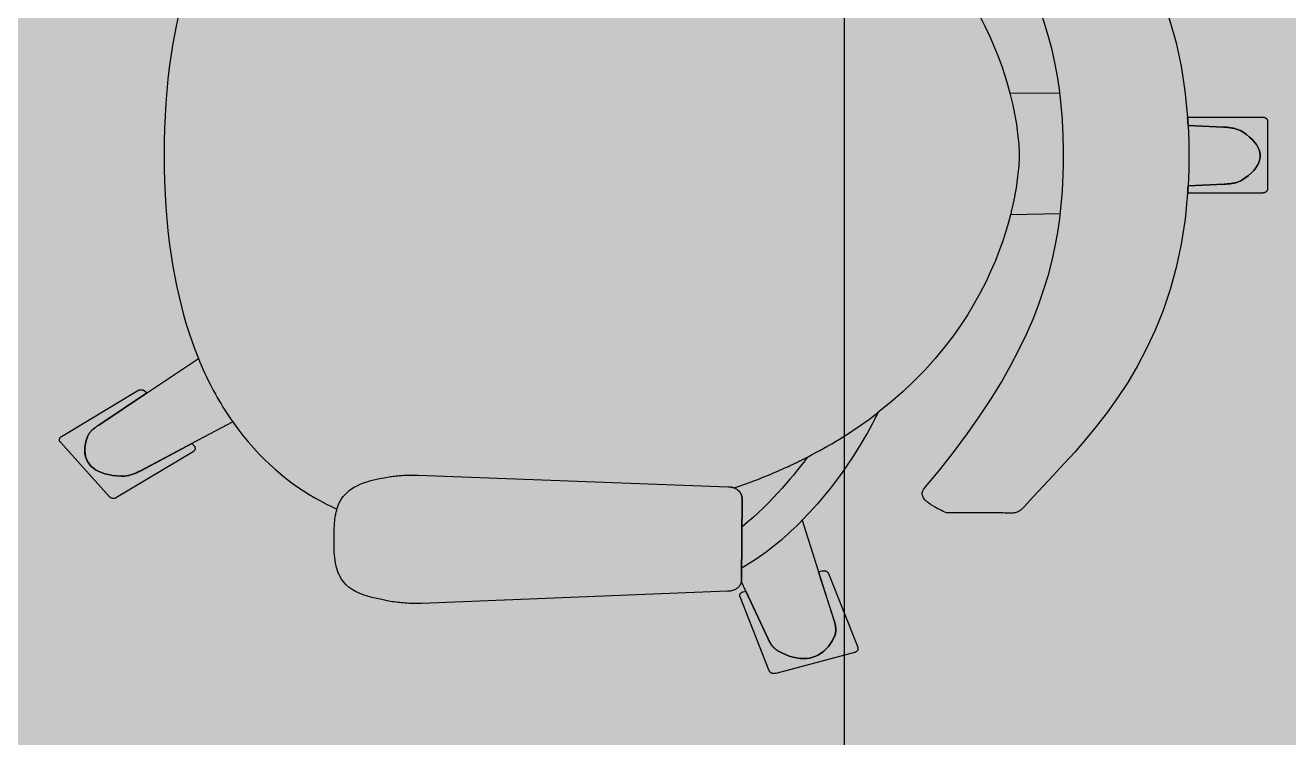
# Model space of a CAD drawing. Header units: metres. Extents: x -3.1 to 3, y -13.3 to 13.4.
# Drawn here: x 0.022 to 0.708, y 3.972 to 4.359 of the extents above; entities that cross this region are included whole.
import ezdxf

# ---------------------------------------------------------------- set-up
doc = ezdxf.new("R2010")
doc.units = ezdxf.units.M
doc.header["$MEASUREMENT"] = 0
doc.layers.add('Poly-Furniture', color=45, linetype='Continuous')
doc.layers.add('Poly-RoomsHatch', color=31, linetype='Continuous')

msp = doc.modelspace()

# ---------------------------------------------------------------- hatches: boundary and pattern name
at = {"layer": 'Poly-RoomsHatch'}
h = msp.add_hatch(color=31, dxfattribs=at)
h.dxf.hatch_style = 1
h.paths.add_polyline_path([(-2.755273, -11.584335), (0.893237, -11.584335), (0.893237, -7.204682), (2.755273, -7.204682), (2.755273, 9.589497), (1.219811, 9.589497), (-1.184988, 9.589497), (-1.184988, 10.128293), (-2.755273, 10.128293)])

# ---------------------------------------------------------------- linework, layer by layer
at = {"layer": 'Poly-Furniture', "color": 45}
for points in [[(0.466734, 3.137456), (0.466734, 5.440081)], [(0.564293, 4.479547), (0.569309, 4.474073), (0.574607, 4.468408), (0.580132, 4.462517), (0.585825, 4.456366), (0.591631, 4.44992), (0.597492, 4.443146), (0.603353, 4.436007), (0.609156, 4.42847), (0.614845, 4.420501), (0.620363, 4.412064), (0.625653, 4.403125), (0.630659, 4.39365), (0.635324, 4.383603), (0.639592, 4.372952), (0.643405, 4.36166), (0.646706, 4.349694), (0.64944, 4.337019), (0.65155, 4.323601), (0.652979, 4.309404)], [(0.58499, 4.308165), (0.584397, 4.315599), (0.583565, 4.323072), (0.582471, 4.330598), (0.581091, 4.338191), (0.5794, 4.345865), (0.577376, 4.353636), (0.574995, 4.361517), (0.572231, 4.369522), (0.569063, 4.377666), (0.565465, 4.385963), (0.561414, 4.394427), (0.556887, 4.403072), (0.551859, 4.411914), (0.546306, 4.420965), (0.540205, 4.430241), (0.533531, 4.439756), (0.526262, 4.449523), (0.518373, 4.459557), (0.50984, 4.469873)], [(0.484419, 4.428925), (0.491462, 4.423291), (0.498062, 4.417557), (0.504235, 4.411742), (0.509994, 4.405865), (0.515354, 4.399942), (0.520329, 4.393993), (0.524933, 4.388035), (0.529181, 4.382085), (0.533088, 4.376163), (0.536667, 4.370286), (0.539932, 4.364471), (0.542899, 4.358738), (0.545581, 4.353103), (0.547993, 4.347586), (0.550149, 4.342204), (0.552064, 4.336974), (0.553752, 4.331916), (0.555226, 4.327046), (0.556502, 4.322383)], [(0.11599, 4.399415), (0.114228, 4.394952), (0.112536, 4.390351), (0.110917, 4.385608), (0.109374, 4.380722), (0.107909, 4.375691), (0.106527, 4.370512), (0.105228, 4.365183), (0.104017, 4.359703), (0.102897, 4.354068), (0.101869, 4.348277), (0.100937, 4.342328), (0.100105, 4.336218), (0.099374, 4.329945), (0.098747, 4.323508), (0.098228, 4.316904), (0.097819, 4.31013), (0.097524, 4.303185), (0.097345, 4.296067), (0.097284, 4.288773)], [(0.556502, 4.322383), (0.556694, 4.321642), (0.556881, 4.320906), (0.557062, 4.320176), (0.557239, 4.319453), (0.557411, 4.318736), (0.557578, 4.318025), (0.557741, 4.317321), (0.557899, 4.316624), (0.558053, 4.315933), (0.558202, 4.315248), (0.558347, 4.314571), (0.558487, 4.3139), (0.558624, 4.313236), (0.558756, 4.31258), (0.558885, 4.31193), (0.559009, 4.311287), (0.55913, 4.310652), (0.559247, 4.310024), (0.55936, 4.309404)], [(0.583677, 4.322195), (0.556509, 4.322383)], [(0.55936, 4.309404), (0.559704, 4.307436), (0.560009, 4.305551), (0.56028, 4.303752), (0.560517, 4.30204), (0.560723, 4.300419), (0.5609, 4.298891), (0.56105, 4.29746), (0.561176, 4.296127), (0.561279, 4.294896), (0.561362, 4.29377), (0.561427, 4.29275), (0.561476, 4.29184), (0.561512, 4.291043), (0.561536, 4.29036), (0.561551, 4.289796), (0.561559, 4.289353), (0.561562, 4.289032), (0.561562, 4.288838), (0.561561, 4.288773)], [(0.652979, 4.309404), (0.693611, 4.309404)], [(0.653272, 4.30487), (0.65326, 4.305111), (0.653247, 4.305351), (0.653234, 4.305591), (0.653221, 4.305831), (0.653207, 4.306071), (0.653193, 4.306311), (0.653179, 4.30655), (0.653164, 4.306789), (0.653149, 4.307028), (0.653133, 4.307267), (0.653118, 4.307505), (0.653101, 4.307744), (0.653085, 4.307982), (0.653068, 4.308219), (0.653051, 4.308457), (0.653033, 4.308694), (0.653016, 4.308931), (0.652997, 4.309168), (0.652979, 4.309404)], [(0.652979, 4.309404), (0.652997, 4.309168), (0.653015, 4.308931), (0.653033, 4.308694), (0.653051, 4.308457), (0.653068, 4.308219), (0.653085, 4.307982), (0.653101, 4.307744), (0.653118, 4.307505), (0.653133, 4.307267), (0.653149, 4.307028), (0.653164, 4.306789), (0.653179, 4.30655), (0.653193, 4.306311), (0.653207, 4.306071), (0.653221, 4.305831), (0.653234, 4.305591), (0.653247, 4.305351), (0.65326, 4.305111), (0.653272, 4.30487)], [(0.693611, 4.309404), (0.69385, 4.309396), (0.694084, 4.309371), (0.694312, 4.309331), (0.694532, 4.309275), (0.694745, 4.309206), (0.694948, 4.309123), (0.695142, 4.309027), (0.695325, 4.30892), (0.695497, 4.3088), (0.695657, 4.30867), (0.695804, 4.30853), (0.695936, 4.308381), (0.696054, 4.308223), (0.696156, 4.308057), (0.696241, 4.307883), (0.696309, 4.307703), (0.696358, 4.307518), (0.696389, 4.307327), (0.696399, 4.307131)], [(0.585598, 4.28863), (0.585597, 4.289651), (0.585592, 4.290674), (0.585585, 4.291698), (0.585574, 4.292723), (0.58556, 4.293749), (0.585543, 4.294776), (0.585523, 4.295804), (0.585499, 4.296832), (0.585472, 4.297861), (0.585441, 4.298891), (0.585406, 4.299921), (0.585368, 4.300951), (0.585326, 4.301982), (0.58528, 4.303013), (0.58523, 4.304044), (0.585177, 4.305074), (0.585119, 4.306105), (0.585057, 4.307135), (0.58499, 4.308165)], [(0.653272, 4.30487), (0.672474, 4.303945)], [(0.672474, 4.303945), (0.653272, 4.30487)], [(0.653272, 4.30487), (0.653319, 4.304033), (0.653364, 4.303193), (0.653406, 4.302351), (0.653446, 4.301506), (0.653483, 4.300659), (0.653517, 4.299809), (0.653549, 4.298956), (0.653579, 4.298101), (0.653606, 4.297243), (0.65363, 4.296382), (0.653652, 4.295519), (0.653671, 4.294653), (0.653687, 4.293784), (0.653701, 4.292913), (0.653713, 4.292039), (0.653722, 4.291162), (0.653728, 4.290283), (0.653732, 4.289401), (0.653733, 4.288516)], [(0.672474, 4.303945), (0.673071, 4.303913), (0.673671, 4.303873), (0.674271, 4.303825), (0.674871, 4.303768), (0.675471, 4.303701), (0.676068, 4.303623), (0.676662, 4.303533), (0.677252, 4.303431), (0.677836, 4.303316), (0.678414, 4.303186), (0.678984, 4.303041), (0.679546, 4.30288), (0.680098, 4.302702), (0.680639, 4.302506), (0.681168, 4.302292), (0.681684, 4.302059), (0.682186, 4.301805), (0.682673, 4.30153), (0.683144, 4.301233)], [(0.683144, 4.301233), (0.682673, 4.30153), (0.682186, 4.301805), (0.681684, 4.302059), (0.681168, 4.302292), (0.680639, 4.302506), (0.680098, 4.302702), (0.679546, 4.30288), (0.678984, 4.303041), (0.678414, 4.303186), (0.677836, 4.303316), (0.677252, 4.303431), (0.676662, 4.303533), (0.676068, 4.303623), (0.675471, 4.303701), (0.674871, 4.303768), (0.674271, 4.303825), (0.67367, 4.303873), (0.673071, 4.303913), (0.672474, 4.303945)], [(0.696399, 4.307131), (0.696399, 4.27042)], [(0.683144, 4.301233), (0.685009, 4.299906), (0.686667, 4.298561), (0.688116, 4.297201), (0.689356, 4.295827), (0.690385, 4.294442), (0.691204, 4.293048), (0.691811, 4.291648), (0.692207, 4.290242), (0.692389, 4.288834), (0.692358, 4.287426), (0.692113, 4.286019), (0.691653, 4.284616), (0.690978, 4.28322), (0.690086, 4.281831), (0.688978, 4.280454), (0.687652, 4.279089), (0.686107, 4.277738), (0.684344, 4.276405), (0.682361, 4.275091)], [(0.682361, 4.275091), (0.684344, 4.276405), (0.686107, 4.277738), (0.687652, 4.279089), (0.688978, 4.280454), (0.690086, 4.281831), (0.690978, 4.28322), (0.691653, 4.284616), (0.692113, 4.286019), (0.692358, 4.287426), (0.692389, 4.288834), (0.692207, 4.290242), (0.691811, 4.291648), (0.691204, 4.293048), (0.690385, 4.294442), (0.689355, 4.295827), (0.688116, 4.297201), (0.686667, 4.298561), (0.685009, 4.299906), (0.683144, 4.301233)], [(0.097284, 4.288773), (0.097344, 4.281481), (0.097522, 4.274367), (0.097816, 4.26743), (0.098222, 4.260667), (0.098738, 4.254075), (0.099361, 4.247652), (0.100087, 4.241395), (0.100915, 4.235302), (0.101841, 4.229371), (0.102863, 4.223598), (0.103978, 4.217982), (0.105182, 4.21252), (0.106474, 4.207209), (0.107849, 4.202048), (0.109306, 4.197033), (0.110842, 4.192162), (0.112453, 4.187432), (0.114138, 4.182842), (0.115892, 4.178388)], [(0.561561, 4.288773), (0.561562, 4.288708), (0.561562, 4.288513), (0.561559, 4.288193), (0.561551, 4.28775), (0.561536, 4.287185), (0.561512, 4.286503), (0.561476, 4.285706), (0.561427, 4.284796), (0.561362, 4.283777), (0.561279, 4.28265), (0.561176, 4.28142), (0.56105, 4.280087), (0.5609, 4.278656), (0.560723, 4.277129), (0.560517, 4.275509), (0.56028, 4.273797), (0.560009, 4.271998), (0.559704, 4.270114), (0.55936, 4.268147)], [(0.585004, 4.269238), (0.585069, 4.27026), (0.585129, 4.271282), (0.585185, 4.272304), (0.585237, 4.273325), (0.585286, 4.274346), (0.585331, 4.275367), (0.585372, 4.276388), (0.585409, 4.277408), (0.585443, 4.278428), (0.585473, 4.279448), (0.5855, 4.280469), (0.585524, 4.281489), (0.585544, 4.282509), (0.585561, 4.283529), (0.585574, 4.284549), (0.585585, 4.285569), (0.585592, 4.286589), (0.585597, 4.28761), (0.585598, 4.28863)], [(0.653733, 4.288516), (0.653732, 4.287631), (0.653728, 4.286748), (0.653722, 4.285868), (0.653713, 4.284991), (0.653701, 4.284116), (0.653687, 4.283243), (0.653671, 4.282373), (0.653652, 4.281506), (0.65363, 4.280641), (0.653606, 4.279779), (0.653579, 4.278919), (0.653549, 4.278062), (0.653517, 4.277208), (0.653483, 4.276356), (0.653446, 4.275508), (0.653406, 4.274661), (0.653364, 4.273818), (0.653319, 4.272977), (0.653272, 4.272139)], [(0.682361, 4.275091), (0.681937, 4.274842), (0.681498, 4.274614), (0.681047, 4.274406), (0.680584, 4.274217), (0.680109, 4.274045), (0.679625, 4.273891), (0.679131, 4.273752), (0.678629, 4.273629), (0.678121, 4.273519), (0.677606, 4.273423), (0.677086, 4.273338), (0.676561, 4.273265), (0.676034, 4.273201), (0.675504, 4.273147), (0.674974, 4.273101), (0.674443, 4.273062), (0.673912, 4.273029), (0.673384, 4.273002), (0.672858, 4.272978)], [(0.672858, 4.272978), (0.673384, 4.273002), (0.673912, 4.273029), (0.674443, 4.273062), (0.674974, 4.273101), (0.675504, 4.273147), (0.676034, 4.273201), (0.676561, 4.273265), (0.677086, 4.273338), (0.677606, 4.273423), (0.678121, 4.273519), (0.678629, 4.273629), (0.679131, 4.273752), (0.679625, 4.273891), (0.680109, 4.274045), (0.680584, 4.274217), (0.681047, 4.274406), (0.681498, 4.274614), (0.681937, 4.274842), (0.682361, 4.275091)], [(0.50984, 4.107535), (0.51838, 4.11786), (0.526275, 4.127901), (0.53355, 4.137673), (0.540227, 4.14719), (0.546331, 4.156468), (0.551886, 4.165519), (0.556916, 4.174359), (0.561445, 4.183003), (0.565496, 4.191464), (0.569093, 4.199757), (0.572261, 4.207898), (0.575023, 4.215899), (0.577403, 4.223776), (0.579425, 4.231543), (0.581114, 4.239215), (0.582492, 4.246806), (0.583584, 4.25433), (0.584413, 4.261803), (0.585004, 4.269238)], [(0.55936, 4.268147), (0.559256, 4.267575), (0.559149, 4.266997), (0.559038, 4.266412), (0.558924, 4.265821), (0.558807, 4.265225), (0.558686, 4.264622), (0.558562, 4.264013), (0.558434, 4.263398), (0.558303, 4.262777), (0.558168, 4.26215), (0.55803, 4.261518), (0.557887, 4.26088), (0.557741, 4.260236), (0.557591, 4.259587), (0.557437, 4.258932), (0.55728, 4.258272), (0.557118, 4.257606), (0.556952, 4.256935), (0.556782, 4.256259)], [(0.653021, 4.268147), (0.651613, 4.253906), (0.64952, 4.24045), (0.646798, 4.227746), (0.643505, 4.215758), (0.639698, 4.20445), (0.635433, 4.193788), (0.630767, 4.183736), (0.625759, 4.174258), (0.620463, 4.165321), (0.614938, 4.156887), (0.609241, 4.148923), (0.603428, 4.141392), (0.597557, 4.13426), (0.591684, 4.127492), (0.585867, 4.121051), (0.580162, 4.114903), (0.574627, 4.109012), (0.569319, 4.103344), (0.564293, 4.097862)], [(0.653021, 4.268147), (0.653036, 4.268356), (0.653051, 4.268564), (0.653066, 4.268773), (0.653081, 4.268982), (0.653095, 4.269191), (0.653109, 4.2694), (0.653123, 4.26961), (0.653137, 4.26982), (0.65315, 4.27003), (0.653163, 4.27024), (0.653176, 4.27045), (0.653189, 4.27066), (0.653202, 4.270871), (0.653214, 4.271082), (0.653226, 4.271293), (0.653238, 4.271504), (0.65325, 4.271716), (0.653261, 4.271927), (0.653272, 4.272139)], [(0.653272, 4.272139), (0.653261, 4.271927), (0.65325, 4.271716), (0.653238, 4.271504), (0.653226, 4.271293), (0.653214, 4.271082), (0.653202, 4.270871), (0.653189, 4.27066), (0.653176, 4.27045), (0.653163, 4.27024), (0.65315, 4.27003), (0.653137, 4.26982), (0.653123, 4.26961), (0.653109, 4.2694), (0.653095, 4.269191), (0.653081, 4.268982), (0.653066, 4.268773), (0.653051, 4.268564), (0.653036, 4.268356), (0.653021, 4.268147)], [(0.693611, 4.268147), (0.653021, 4.268147)], [(0.672858, 4.272978), (0.653272, 4.272139)], [(0.653272, 4.272139), (0.672858, 4.272978)], [(0.696399, 4.27042), (0.696389, 4.270225), (0.696358, 4.270034), (0.696309, 4.269848), (0.696241, 4.269668), (0.696156, 4.269495), (0.696054, 4.269329), (0.695936, 4.269171), (0.695804, 4.269021), (0.695657, 4.268881), (0.695497, 4.268751), (0.695325, 4.268632), (0.695142, 4.268524), (0.694948, 4.268428), (0.694745, 4.268345), (0.694532, 4.268276), (0.694312, 4.268221), (0.694084, 4.26818), (0.69385, 4.268156), (0.693611, 4.268147)], [(0.693611, 4.268147), (0.693611, 4.268147)], [(0.556782, 4.256259), (0.555539, 4.251603), (0.554097, 4.246731), (0.552441, 4.241663), (0.550556, 4.236417), (0.548428, 4.231011), (0.546042, 4.225464), (0.543384, 4.219794), (0.540437, 4.214021), (0.537189, 4.208161), (0.533623, 4.202235), (0.529726, 4.19626), (0.525482, 4.190256), (0.520876, 4.18424), (0.515895, 4.178231), (0.510523, 4.172247), (0.504745, 4.166308), (0.498547, 4.160431), (0.491914, 4.154636), (0.484832, 4.14894)], [(0.583886, 4.256818), (0.556782, 4.256253)], [(0.08776, 4.15955), (0.115885, 4.178377)], [(0.115892, 4.178388), (0.116753, 4.176305), (0.11763, 4.174252), (0.118521, 4.172231), (0.119426, 4.17024), (0.120346, 4.16828), (0.121279, 4.16635), (0.122225, 4.164449), (0.123185, 4.162578), (0.124158, 4.160737), (0.125143, 4.158925), (0.126141, 4.157142), (0.12715, 4.155388), (0.128171, 4.153662), (0.129204, 4.151964), (0.130248, 4.150295), (0.131302, 4.148653), (0.132367, 4.147039), (0.133442, 4.145452), (0.134528, 4.143892)], [(0.041559, 4.136012), (0.083051, 4.160949)], [(0.08776, 4.159556), (0.061781, 4.142168)], [(0.061781, 4.142156), (0.08776, 4.15955)], [(0.083051, 4.160949), (0.083249, 4.161058), (0.083455, 4.161151), (0.083667, 4.161229), (0.083884, 4.161291), (0.084105, 4.161338), (0.084329, 4.161369), (0.084555, 4.161386), (0.084781, 4.161387), (0.085005, 4.161374), (0.085228, 4.161346), (0.085448, 4.161303), (0.085663, 4.161247), (0.085872, 4.161176), (0.086075, 4.161091), (0.086269, 4.160993), (0.086455, 4.16088), (0.086629, 4.160755), (0.086792, 4.160616), (0.086943, 4.160464)], [(0.086943, 4.160464), (0.08776, 4.159556)], [(0.134528, 4.143887), (0.112405, 4.132169)], [(0.134528, 4.143892), (0.13727, 4.140117), (0.140066, 4.136504), (0.142911, 4.133051), (0.1458, 4.129752), (0.148728, 4.126606), (0.15169, 4.123609), (0.154682, 4.120756), (0.157698, 4.118044), (0.160734, 4.11547), (0.163785, 4.113031), (0.166847, 4.110722), (0.169914, 4.108539), (0.172981, 4.106481), (0.176044, 4.104542), (0.179098, 4.102719), (0.182138, 4.101009), (0.185159, 4.099409), (0.188157, 4.097913), (0.191126, 4.09652)], [(0.484832, 4.14894), (0.484714, 4.148687), (0.484362, 4.147946), (0.483778, 4.146749), (0.482962, 4.145126), (0.481915, 4.143107), (0.480639, 4.140725), (0.479135, 4.138008), (0.477404, 4.134988), (0.475448, 4.131694), (0.473267, 4.128159), (0.470863, 4.124412), (0.468238, 4.120484), (0.465392, 4.116406), (0.462326, 4.112208), (0.459043, 4.10792), (0.455542, 4.103574), (0.451826, 4.0992), (0.447896, 4.094828), (0.443752, 4.09049)], [(0.446596, 4.124832), (0.44887, 4.126012), (0.451114, 4.127204), (0.453328, 4.128407), (0.455512, 4.12962), (0.457667, 4.130844), (0.459792, 4.132078), (0.461887, 4.133322), (0.463954, 4.134576), (0.465992, 4.13584), (0.468002, 4.137112), (0.469983, 4.138394), (0.471935, 4.139684), (0.47386, 4.140983), (0.475757, 4.14229), (0.477626, 4.143605), (0.479468, 4.144928), (0.481283, 4.146258), (0.483071, 4.147596), (0.484832, 4.14894)], [(0.055653, 4.135858), (0.055814, 4.136264), (0.056002, 4.13666), (0.056215, 4.137046), (0.056452, 4.137423), (0.05671, 4.137791), (0.056989, 4.13815), (0.057287, 4.1385), (0.057602, 4.138843), (0.057933, 4.139177), (0.058278, 4.139504), (0.058636, 4.139823), (0.059005, 4.140136), (0.059385, 4.140442), (0.059772, 4.140742), (0.060166, 4.141036), (0.060566, 4.141324), (0.060969, 4.141606), (0.061375, 4.141884), (0.061781, 4.142156)], [(0.061781, 4.142168), (0.061375, 4.141894), (0.060969, 4.141616), (0.060566, 4.141333), (0.060166, 4.141044), (0.059772, 4.14075), (0.059385, 4.14045), (0.059006, 4.140143), (0.058636, 4.13983), (0.058279, 4.13951), (0.057934, 4.139183), (0.057603, 4.138849), (0.057288, 4.138506), (0.056991, 4.138156), (0.056713, 4.137797), (0.056455, 4.137429), (0.05622, 4.137052), (0.056007, 4.136666), (0.05582, 4.13627), (0.05566, 4.135864)], [(0.040972, 4.132832), (0.040838, 4.132994), (0.040724, 4.133162), (0.040629, 4.133335), (0.040553, 4.133513), (0.040496, 4.133694), (0.040458, 4.133877), (0.040438, 4.134061), (0.040436, 4.134245), (0.040452, 4.134429), (0.040486, 4.134611), (0.040538, 4.134791), (0.040608, 4.134966), (0.040694, 4.135138), (0.040798, 4.135303), (0.040919, 4.135462), (0.041056, 4.135613), (0.04121, 4.135756), (0.04138, 4.135889), (0.041566, 4.136012)], [(0.067587, 4.103258), (0.040972, 4.132832)], [(0.041566, 4.136012), (0.041559, 4.136012)], [(0.041559, 4.136012), (0.041559, 4.136012)], [(0.073981, 4.114422), (0.071515, 4.114587), (0.069203, 4.114867), (0.067048, 4.115261), (0.065053, 4.115767), (0.063219, 4.116384), (0.061548, 4.117111), (0.060042, 4.117945), (0.058704, 4.118886), (0.057536, 4.119931), (0.056539, 4.121081), (0.055717, 4.122333), (0.05507, 4.123685), (0.054602, 4.125137), (0.054314, 4.126687), (0.054209, 4.128334), (0.054287, 4.130076), (0.054553, 4.131911), (0.055007, 4.133839), (0.055653, 4.135858)], [(0.05566, 4.135864), (0.055015, 4.133844), (0.054562, 4.131916), (0.054297, 4.13008), (0.054218, 4.128337), (0.054324, 4.126691), (0.054612, 4.12514), (0.055081, 4.123688), (0.055727, 4.122336), (0.056549, 4.121084), (0.057545, 4.119935), (0.058713, 4.118889), (0.060051, 4.117949), (0.061556, 4.117115), (0.063227, 4.116389), (0.065061, 4.115773), (0.067056, 4.115267), (0.06921, 4.114873), (0.071522, 4.114593), (0.073988, 4.114428)], [(0.112405, 4.132169), (0.084539, 4.117408)], [(0.084546, 4.117408), (0.112412, 4.132169)], [(0.112412, 4.132169), (0.113565, 4.13089)], [(0.113565, 4.13089), (0.113699, 4.130728), (0.113813, 4.13056), (0.113908, 4.130386), (0.113984, 4.130209), (0.114041, 4.130028), (0.114079, 4.129845), (0.114099, 4.129661), (0.114101, 4.129476), (0.114085, 4.129293), (0.114051, 4.129111), (0.113999, 4.128931), (0.113929, 4.128755), (0.113843, 4.128584), (0.113739, 4.128419), (0.113618, 4.12826), (0.113481, 4.128108), (0.113327, 4.127966), (0.113157, 4.127832), (0.112971, 4.12771)], [(0.112971, 4.12771), (0.071479, 4.102773)], [(0.446603, 4.124832), (0.44647, 4.124649), (0.44608, 4.124117), (0.445443, 4.123263), (0.444571, 4.122112), (0.443475, 4.120691), (0.442167, 4.119025), (0.440659, 4.11714), (0.438962, 4.115063), (0.437087, 4.112819), (0.435045, 4.110435), (0.432849, 4.107936), (0.430509, 4.105348), (0.428038, 4.102698), (0.425446, 4.100011), (0.422745, 4.097314), (0.419946, 4.094632), (0.417061, 4.091991), (0.414101, 4.089418), (0.411079, 4.086938)], [(0.434661, 4.119064), (0.435309, 4.11936), (0.435954, 4.119657), (0.436598, 4.119955), (0.437239, 4.120254), (0.437878, 4.120553), (0.438514, 4.120854), (0.439149, 4.121155), (0.439781, 4.121457), (0.440411, 4.12176), (0.441039, 4.122063), (0.441665, 4.122368), (0.442289, 4.122673), (0.442911, 4.122979), (0.44353, 4.123286), (0.444148, 4.123593), (0.444763, 4.123902), (0.445376, 4.124211), (0.445987, 4.124521), (0.446596, 4.124832)], [(0.084539, 4.117408), (0.084034, 4.117144), (0.083523, 4.116886), (0.083004, 4.116633), (0.082479, 4.116388), (0.081948, 4.116151), (0.081411, 4.115924), (0.080867, 4.115709), (0.080319, 4.115505), (0.079764, 4.115315), (0.079205, 4.11514), (0.078641, 4.11498), (0.078072, 4.114838), (0.077499, 4.114714), (0.076921, 4.114609), (0.07634, 4.114526), (0.075755, 4.114464), (0.075167, 4.114425), (0.074575, 4.114411), (0.073981, 4.114422)], [(0.073988, 4.114428), (0.074582, 4.114416), (0.075174, 4.114429), (0.075762, 4.114468), (0.076347, 4.114529), (0.076928, 4.114613), (0.077506, 4.114717), (0.078079, 4.114841), (0.078648, 4.114983), (0.079212, 4.115143), (0.079771, 4.115318), (0.080326, 4.115508), (0.080874, 4.115711), (0.081418, 4.115927), (0.081955, 4.116154), (0.082486, 4.11639), (0.083011, 4.116635), (0.08353, 4.116887), (0.084041, 4.117145), (0.084546, 4.117408)], [(0.406893, 4.108015), (0.408448, 4.108556), (0.409992, 4.109101), (0.411525, 4.109651), (0.413048, 4.110206), (0.414561, 4.110766), (0.416063, 4.11133), (0.417554, 4.111899), (0.419036, 4.112472), (0.420507, 4.11305), (0.421968, 4.113632), (0.423418, 4.114219), (0.424859, 4.11481), (0.426289, 4.115405), (0.427709, 4.116004), (0.429119, 4.116608), (0.43052, 4.117216), (0.43191, 4.117828), (0.433291, 4.118444), (0.434661, 4.119064)], [(0.191126, 4.09652), (0.191629, 4.098057), (0.192218, 4.09951), (0.192896, 4.10088), (0.193669, 4.102172), (0.194541, 4.103388), (0.195515, 4.10453), (0.196595, 4.105603), (0.197787, 4.106608), (0.199093, 4.107549), (0.200519, 4.108429), (0.202068, 4.10925), (0.203744, 4.110016), (0.205552, 4.110729), (0.207496, 4.111392), (0.20958, 4.112009), (0.211808, 4.112582), (0.214184, 4.113114), (0.216712, 4.113609), (0.219398, 4.114068)], [(0.219398, 4.114068), (0.220178, 4.114189), (0.22096, 4.114303), (0.221744, 4.11441), (0.222532, 4.114508), (0.223324, 4.114599), (0.224119, 4.114682), (0.22492, 4.114756), (0.225725, 4.114823), (0.226536, 4.114881), (0.227352, 4.114931), (0.228176, 4.114973), (0.229006, 4.115006), (0.229843, 4.115031), (0.230689, 4.115046), (0.231542, 4.115054), (0.232405, 4.115052), (0.233276, 4.115041), (0.234158, 4.115022), (0.23505, 4.114993)], [(0.23505, 4.114993), (0.403455, 4.1087)], [(0.071479, 4.102773), (0.071281, 4.102664), (0.071075, 4.10257), (0.070863, 4.102493), (0.070646, 4.102431), (0.070425, 4.102384), (0.070201, 4.102353), (0.069975, 4.102336), (0.069749, 4.102335), (0.069525, 4.102348), (0.069302, 4.102376), (0.069082, 4.102419), (0.068867, 4.102475), (0.068658, 4.102546), (0.068455, 4.102631), (0.068261, 4.102729), (0.068075, 4.102841), (0.067901, 4.102967), (0.067738, 4.103106), (0.067587, 4.103258)], [(0.403455, 4.1087), (0.40365, 4.108697), (0.403843, 4.10869), (0.404036, 4.10868), (0.404227, 4.108665), (0.404416, 4.108647), (0.404604, 4.108625), (0.404791, 4.108599), (0.404976, 4.108569), (0.405159, 4.108536), (0.405341, 4.108499), (0.405521, 4.108459), (0.405699, 4.108415), (0.405876, 4.108368), (0.40605, 4.108317), (0.406223, 4.108263), (0.406394, 4.108206), (0.406562, 4.108146), (0.406729, 4.108082), (0.406893, 4.108015)], [(0.406893, 4.108015), (0.407279, 4.107841), (0.407652, 4.10765), (0.408009, 4.107442), (0.408351, 4.107219), (0.408677, 4.10698), (0.408986, 4.106727), (0.409277, 4.106459), (0.40955, 4.106179), (0.409802, 4.105886), (0.410035, 4.105581), (0.410246, 4.105265), (0.410436, 4.104939), (0.410602, 4.104603), (0.410745, 4.104258), (0.410864, 4.103904), (0.410958, 4.103543), (0.411025, 4.103174), (0.411066, 4.102799), (0.411079, 4.102419)], [(0.411079, 4.102419), (0.411066, 4.102799), (0.411025, 4.103174), (0.410958, 4.103543), (0.410864, 4.103904), (0.410745, 4.104258), (0.410602, 4.104603), (0.410436, 4.104939), (0.410246, 4.105265), (0.410035, 4.105581), (0.409802, 4.105886), (0.40955, 4.106179), (0.409277, 4.106459), (0.408986, 4.106727), (0.408677, 4.10698), (0.408351, 4.107219), (0.408009, 4.107442), (0.407652, 4.10765), (0.407279, 4.107841), (0.406893, 4.108015)], [(0.411079, 4.102419), (0.410834, 4.058153)], [(0.410834, 4.058153), (0.411079, 4.102419)], [(0.522271, 4.094476), (0.522129, 4.094531), (0.521728, 4.094693), (0.521103, 4.094954), (0.52029, 4.095309), (0.519325, 4.095751), (0.518243, 4.096273), (0.517081, 4.096871), (0.515873, 4.097536), (0.514657, 4.098263), (0.513466, 4.099046), (0.512338, 4.099877), (0.511308, 4.100752), (0.510411, 4.101663), (0.509684, 4.102603), (0.509162, 4.103568), (0.508881, 4.104549), (0.508876, 4.105542), (0.509184, 4.10654), (0.50984, 4.107535)], [(0.189652, 4.083969), (0.18966, 4.08474), (0.189674, 4.085497), (0.189695, 4.086242), (0.189724, 4.086974), (0.189759, 4.087694), (0.189802, 4.088401), (0.189853, 4.089096), (0.189911, 4.089779), (0.189978, 4.090449), (0.190053, 4.091108), (0.190136, 4.091755), (0.190228, 4.09239), (0.190328, 4.093013), (0.190438, 4.093626), (0.190556, 4.094227), (0.190684, 4.094816), (0.190822, 4.095395), (0.190969, 4.095963), (0.191126, 4.09652)], [(0.564293, 4.097862), (0.563686, 4.09721), (0.563113, 4.096643), (0.562566, 4.096155), (0.562036, 4.09574), (0.561514, 4.095392), (0.560991, 4.095107), (0.560459, 4.094878), (0.559908, 4.0947), (0.55933, 4.094567), (0.558715, 4.094474), (0.558055, 4.094414), (0.557342, 4.094382), (0.556565, 4.094373), (0.555716, 4.094381), (0.554787, 4.0944), (0.553769, 4.094425), (0.552652, 4.094449), (0.551428, 4.094468), (0.550088, 4.094476)], [(0.411079, 4.064845), (0.413024, 4.065983), (0.414944, 4.067151), (0.416839, 4.068349), (0.41871, 4.069576), (0.420556, 4.070829), (0.422377, 4.072108), (0.424173, 4.073411), (0.425943, 4.074738), (0.427689, 4.076086), (0.42941, 4.077455), (0.431105, 4.078844), (0.432775, 4.08025), (0.43442, 4.081673), (0.436039, 4.083112), (0.437633, 4.084564), (0.439201, 4.08603), (0.440744, 4.087507), (0.442261, 4.088994), (0.443752, 4.09049)], [(0.443752, 4.09049), (0.45264, 4.062533)], [(0.550088, 4.094476), (0.522271, 4.094476)], [(0.550088, 4.094476), (0.550088, 4.094476)], [(0.18961, 4.076557), (0.189652, 4.083969)], [(0.218329, 4.046812), (0.215453, 4.047395), (0.212721, 4.047996), (0.210132, 4.048632), (0.207689, 4.04932), (0.205394, 4.050074), (0.203247, 4.050911), (0.201251, 4.051846), (0.199406, 4.052896), (0.197716, 4.054077), (0.19618, 4.055404), (0.194802, 4.056893), (0.193581, 4.058561), (0.192521, 4.060422), (0.191623, 4.062493), (0.190887, 4.064791), (0.190317, 4.06733), (0.189913, 4.070127), (0.189677, 4.073197), (0.18961, 4.076557)], [(0.45264, 4.062533), (0.460997, 4.036266)], [(0.452647, 4.062533), (0.454492, 4.063024)], [(0.461004, 4.036266), (0.452647, 4.062533)], [(0.454492, 4.063024), (0.454722, 4.063076), (0.454954, 4.063111), (0.455185, 4.063129), (0.455415, 4.063132), (0.455643, 4.063119), (0.455868, 4.063091), (0.456088, 4.063049), (0.456303, 4.062992), (0.456511, 4.062921), (0.456712, 4.062838), (0.456904, 4.062741), (0.457086, 4.062632), (0.457258, 4.062511), (0.457418, 4.062378), (0.457564, 4.062234), (0.457697, 4.06208), (0.457814, 4.061915), (0.457916, 4.06174), (0.458, 4.061556)], [(0.458, 4.061556), (0.473875, 4.021516)], [(0.410715, 4.057085), (0.410594, 4.056629), (0.410433, 4.056185), (0.410232, 4.055755), (0.409995, 4.055341), (0.409723, 4.054944), (0.409417, 4.054565), (0.409079, 4.054205), (0.408711, 4.053867), (0.408314, 4.053551), (0.40789, 4.053259), (0.407442, 4.052992), (0.406969, 4.052752), (0.406475, 4.052539), (0.405961, 4.052356), (0.405429, 4.052204), (0.404879, 4.052084), (0.404315, 4.051997), (0.403737, 4.051945), (0.403148, 4.051929)], [(0.410834, 4.058153), (0.410834, 4.058095), (0.410833, 4.058038), (0.410831, 4.057981), (0.410829, 4.057924), (0.410825, 4.057867), (0.410822, 4.05781), (0.410817, 4.057753), (0.410812, 4.057697), (0.410807, 4.057641), (0.4108, 4.057585), (0.410793, 4.057529), (0.410786, 4.057473), (0.410777, 4.057417), (0.410769, 4.057361), (0.410759, 4.057306), (0.410749, 4.057251), (0.410738, 4.057195), (0.410727, 4.05714), (0.410715, 4.057085)], [(0.410715, 4.057085), (0.410727, 4.05714), (0.410738, 4.057195), (0.410749, 4.057251), (0.410759, 4.057306), (0.410769, 4.057361), (0.410777, 4.057417), (0.410786, 4.057473), (0.410793, 4.057529), (0.4108, 4.057585), (0.410807, 4.057641), (0.410812, 4.057697), (0.410817, 4.057753), (0.410822, 4.05781), (0.410825, 4.057867), (0.410829, 4.057924), (0.410831, 4.057981), (0.410833, 4.058038), (0.410834, 4.058095), (0.410834, 4.058153)], [(0.41307, 4.052054), (0.410715, 4.057085)], [(0.403148, 4.051929), (0.237125, 4.045368)], [(0.409968, 4.04884), (0.409904, 4.049028), (0.409861, 4.049217), (0.409839, 4.049406), (0.409835, 4.049594), (0.409851, 4.04978), (0.409885, 4.049964), (0.409937, 4.050144), (0.410006, 4.05032), (0.410092, 4.05049), (0.410195, 4.050654), (0.410313, 4.050811), (0.410446, 4.05096), (0.410594, 4.0511), (0.410755, 4.05123), (0.410931, 4.05135), (0.411119, 4.051459), (0.41132, 4.051555), (0.411532, 4.051637), (0.411756, 4.051706)], [(0.42585, 4.008799), (0.409968, 4.04884)], [(0.411756, 4.051706), (0.41307, 4.052054)], [(0.41307, 4.052054), (0.425075, 4.026421)], [(0.425075, 4.026421), (0.41307, 4.052054)], [(0.218329, 4.046812), (0.218329, 4.046812)], [(0.237125, 4.045368), (0.236127, 4.045334), (0.23513, 4.045313), (0.234133, 4.045304), (0.233135, 4.045307), (0.232139, 4.045322), (0.231143, 4.04535), (0.230147, 4.045389), (0.229153, 4.045441), (0.22816, 4.045505), (0.227168, 4.045582), (0.226178, 4.04567), (0.225189, 4.04577), (0.224202, 4.045883), (0.223217, 4.046008), (0.222234, 4.046144), (0.221254, 4.046293), (0.220276, 4.046454), (0.219301, 4.046627), (0.218329, 4.046812)], [(0.460997, 4.036266), (0.461049, 4.036101), (0.4611, 4.035937), (0.461149, 4.035771), (0.461198, 4.035606), (0.461247, 4.03544), (0.461294, 4.035273), (0.46134, 4.035106), (0.461385, 4.034939), (0.461428, 4.034772), (0.461471, 4.034604), (0.461512, 4.034436), (0.461552, 4.034268), (0.46159, 4.0341), (0.461627, 4.033931), (0.461662, 4.033762), (0.461696, 4.033593), (0.461728, 4.033424), (0.461758, 4.033254), (0.461787, 4.033085)], [(0.461787, 4.033085), (0.461759, 4.033255), (0.46173, 4.033424), (0.461699, 4.033593), (0.461666, 4.033763), (0.461631, 4.033932), (0.461595, 4.034101), (0.461557, 4.03427), (0.461518, 4.034438), (0.461477, 4.034606), (0.461435, 4.034774), (0.461391, 4.034942), (0.461346, 4.035109), (0.4613, 4.035276), (0.461253, 4.035442), (0.461205, 4.035608), (0.461156, 4.035773), (0.461106, 4.035938), (0.461056, 4.036102), (0.461004, 4.036266)], [(0.430462, 4.019683), (0.432603, 4.018546), (0.4347, 4.017587), (0.436748, 4.016802), (0.438746, 4.016192), (0.440692, 4.015755), (0.442583, 4.01549), (0.444417, 4.015395), (0.446191, 4.01547), (0.447904, 4.015713), (0.449553, 4.016124), (0.451136, 4.0167), (0.45265, 4.017441), (0.454094, 4.018346), (0.455464, 4.019413), (0.456759, 4.020641), (0.457976, 4.022029), (0.459113, 4.023576), (0.460167, 4.02528), (0.461137, 4.027141)], [(0.461137, 4.027141), (0.460167, 4.02528), (0.459113, 4.023576), (0.457976, 4.022029), (0.456759, 4.020641), (0.455464, 4.019413), (0.454094, 4.018346), (0.45265, 4.017441), (0.451136, 4.0167), (0.449553, 4.016124), (0.447904, 4.015713), (0.446191, 4.01547), (0.444417, 4.015395), (0.442583, 4.01549), (0.440692, 4.015755), (0.438746, 4.016192), (0.436748, 4.016802), (0.4347, 4.017587), (0.432603, 4.018546), (0.430462, 4.019683)], [(0.461137, 4.027141), (0.46116, 4.027189), (0.461183, 4.027238), (0.461205, 4.027287), (0.461227, 4.027336), (0.461249, 4.027385), (0.46127, 4.027434), (0.461291, 4.027483), (0.461311, 4.027533), (0.461331, 4.027582), (0.461351, 4.027631), (0.461371, 4.027681), (0.46139, 4.02773), (0.461409, 4.02778), (0.461427, 4.027829), (0.461445, 4.027879), (0.461463, 4.027928), (0.461481, 4.027978), (0.461498, 4.028028), (0.461514, 4.028077)], [(0.461514, 4.028077), (0.461498, 4.028028), (0.461481, 4.027978), (0.461463, 4.027928), (0.461445, 4.027879), (0.461427, 4.027829), (0.461409, 4.02778), (0.46139, 4.02773), (0.461371, 4.027681), (0.461351, 4.027631), (0.461331, 4.027582), (0.461311, 4.027533), (0.461291, 4.027483), (0.46127, 4.027434), (0.461249, 4.027385), (0.461227, 4.027336), (0.461205, 4.027287), (0.461183, 4.027238), (0.46116, 4.027189), (0.461137, 4.027141)], [(0.461514, 4.028077), (0.461539, 4.028152), (0.461563, 4.028227), (0.461587, 4.028302), (0.461609, 4.028378), (0.461631, 4.028453), (0.461652, 4.028529), (0.461672, 4.028605), (0.461692, 4.028681), (0.461711, 4.028757), (0.461728, 4.028833), (0.461746, 4.02891), (0.461762, 4.028986), (0.461778, 4.029062), (0.461793, 4.029139), (0.461807, 4.029215), (0.46182, 4.029292), (0.461833, 4.029369), (0.461845, 4.029445), (0.461857, 4.029522)], [(0.461717, 4.028797), (0.461707, 4.028759), (0.461697, 4.028721), (0.461687, 4.028683), (0.461677, 4.028645), (0.461667, 4.028607), (0.461657, 4.028569), (0.461647, 4.028532), (0.461637, 4.028494), (0.461626, 4.028456), (0.461616, 4.028418), (0.461605, 4.02838), (0.461594, 4.028342), (0.461583, 4.028304), (0.461572, 4.028266), (0.461561, 4.028229), (0.46155, 4.028191), (0.461538, 4.028153), (0.461526, 4.028115), (0.461514, 4.028077)], [(0.461857, 4.029522), (0.461851, 4.029483), (0.461845, 4.029444), (0.461839, 4.029406), (0.461833, 4.029367), (0.461826, 4.029329), (0.46182, 4.029291), (0.461813, 4.029252), (0.461806, 4.029214), (0.461798, 4.029176), (0.461791, 4.029138), (0.461783, 4.0291), (0.461776, 4.029062), (0.461768, 4.029024), (0.46176, 4.028986), (0.461751, 4.028948), (0.461743, 4.02891), (0.461734, 4.028872), (0.461726, 4.028834), (0.461717, 4.028797)], [(0.461808, 4.032925), (0.461807, 4.032934), (0.461806, 4.032943), (0.461805, 4.032952), (0.461803, 4.03296), (0.461802, 4.032969), (0.461801, 4.032978), (0.4618, 4.032986), (0.461799, 4.032995), (0.461798, 4.033003), (0.461797, 4.033011), (0.461796, 4.03302), (0.461795, 4.033028), (0.461793, 4.033036), (0.461792, 4.033044), (0.461791, 4.033053), (0.46179, 4.033061), (0.461789, 4.033069), (0.461788, 4.033077), (0.461787, 4.033085)], [(0.461787, 4.033085), (0.461788, 4.033077), (0.461789, 4.033069), (0.46179, 4.033061), (0.461791, 4.033053), (0.461792, 4.033044), (0.461793, 4.033036), (0.461795, 4.033028), (0.461796, 4.03302), (0.461797, 4.033011), (0.461798, 4.033003), (0.461799, 4.032995), (0.4618, 4.032986), (0.461801, 4.032978), (0.461802, 4.032969), (0.461803, 4.03296), (0.461805, 4.032952), (0.461806, 4.032943), (0.461807, 4.032934), (0.461808, 4.032925)], [(0.461941, 4.031663), (0.461937, 4.031729), (0.461933, 4.031795), (0.461929, 4.031861), (0.461925, 4.031927), (0.46192, 4.031993), (0.461914, 4.03206), (0.461909, 4.032126), (0.461902, 4.032192), (0.461896, 4.032259), (0.461889, 4.032325), (0.461882, 4.032392), (0.461874, 4.032458), (0.461866, 4.032525), (0.461857, 4.032592), (0.461848, 4.032658), (0.461839, 4.032725), (0.461829, 4.032792), (0.461819, 4.032858), (0.461808, 4.032925)], [(0.461808, 4.032925), (0.461818, 4.032858), (0.461827, 4.032792), (0.461837, 4.032725), (0.461846, 4.032659), (0.461854, 4.032592), (0.461863, 4.032526), (0.461871, 4.03246), (0.461879, 4.032394), (0.461886, 4.032327), (0.461893, 4.032261), (0.4619, 4.032195), (0.461907, 4.032128), (0.461913, 4.032062), (0.461918, 4.031996), (0.461924, 4.031929), (0.461929, 4.031863), (0.461933, 4.031796), (0.461937, 4.03173), (0.461941, 4.031663)], [(0.461857, 4.029522), (0.461864, 4.029573), (0.461872, 4.029625), (0.461878, 4.029676), (0.461885, 4.029727), (0.461891, 4.029779), (0.461897, 4.02983), (0.461903, 4.029882), (0.461908, 4.029933), (0.461913, 4.029985), (0.461918, 4.030037), (0.461922, 4.030088), (0.461926, 4.03014), (0.46193, 4.030192), (0.461934, 4.030244), (0.461937, 4.030296), (0.46194, 4.030347), (0.461943, 4.0304), (0.461945, 4.030452), (0.461948, 4.030504)], [(0.461948, 4.030504), (0.461945, 4.030452), (0.461943, 4.0304), (0.46194, 4.030347), (0.461937, 4.030296), (0.461934, 4.030244), (0.46193, 4.030192), (0.461926, 4.03014), (0.461922, 4.030088), (0.461918, 4.030037), (0.461913, 4.029985), (0.461908, 4.029933), (0.461903, 4.029882), (0.461897, 4.02983), (0.461891, 4.029779), (0.461885, 4.029727), (0.461878, 4.029676), (0.461872, 4.029625), (0.461864, 4.029573), (0.461857, 4.029522)], [(0.461948, 4.030504), (0.461951, 4.030564), (0.461953, 4.030625), (0.461955, 4.030686), (0.461957, 4.030746), (0.461959, 4.030807), (0.46196, 4.030868), (0.46196, 4.030929), (0.46196, 4.03099), (0.46196, 4.031051), (0.461959, 4.031112), (0.461959, 4.031173), (0.461957, 4.031234), (0.461956, 4.031295), (0.461954, 4.031357), (0.461952, 4.031418), (0.461949, 4.031479), (0.461947, 4.031541), (0.461944, 4.031602), (0.461941, 4.031663)], [(0.461941, 4.031663), (0.461944, 4.031602), (0.461947, 4.031541), (0.461949, 4.031479), (0.461952, 4.031418), (0.461954, 4.031357), (0.461956, 4.031295), (0.461957, 4.031234), (0.461959, 4.031173), (0.461959, 4.031112), (0.46196, 4.031051), (0.46196, 4.03099), (0.46196, 4.030929), (0.46196, 4.030868), (0.461959, 4.030807), (0.461957, 4.030746), (0.461955, 4.030686), (0.461953, 4.030625), (0.461951, 4.030564), (0.461948, 4.030504)], [(0.425075, 4.026421), (0.425098, 4.026371), (0.425121, 4.02632), (0.425145, 4.02627), (0.425168, 4.02622), (0.425192, 4.02617), (0.425216, 4.02612), (0.42524, 4.026069), (0.425264, 4.026019), (0.425288, 4.025969), (0.425312, 4.025919), (0.425336, 4.025869), (0.425361, 4.025819), (0.425386, 4.025769), (0.42541, 4.025719), (0.425435, 4.025669), (0.42546, 4.025619), (0.425485, 4.025568), (0.42551, 4.025518), (0.425536, 4.025468)], [(0.425536, 4.025468), (0.42551, 4.025518), (0.425485, 4.025568), (0.42546, 4.025619), (0.425435, 4.025669), (0.42541, 4.025719), (0.425386, 4.025769), (0.425361, 4.025819), (0.425336, 4.025869), (0.425312, 4.025919), (0.425288, 4.025969), (0.425264, 4.026019), (0.42524, 4.026069), (0.425216, 4.02612), (0.425192, 4.02617), (0.425168, 4.02622), (0.425145, 4.02627), (0.425121, 4.02632), (0.425098, 4.026371), (0.425075, 4.026421)], [(0.425536, 4.025468), (0.425561, 4.025417), (0.425587, 4.025367), (0.425612, 4.025316), (0.425637, 4.025266), (0.425663, 4.025216), (0.425688, 4.025166), (0.425714, 4.025116), (0.42574, 4.025066), (0.425766, 4.025016), (0.425792, 4.024966), (0.425818, 4.024916), (0.425844, 4.024866), (0.42587, 4.024816), (0.425897, 4.024765), (0.425923, 4.024715), (0.42595, 4.024665), (0.425977, 4.024615), (0.426004, 4.024564), (0.426032, 4.024514)], [(0.426032, 4.024514), (0.426004, 4.024564), (0.425977, 4.024615), (0.42595, 4.024665), (0.425923, 4.024715), (0.425897, 4.024765), (0.42587, 4.024816), (0.425844, 4.024866), (0.425818, 4.024916), (0.425792, 4.024966), (0.425766, 4.025016), (0.42574, 4.025066), (0.425714, 4.025116), (0.425688, 4.025166), (0.425663, 4.025216), (0.425637, 4.025266), (0.425612, 4.025316), (0.425587, 4.025367), (0.425561, 4.025417), (0.425536, 4.025468)], [(0.426032, 4.024514), (0.426046, 4.02449), (0.42606, 4.024465), (0.426074, 4.024441), (0.426088, 4.024416), (0.426102, 4.024392), (0.426116, 4.024368), (0.42613, 4.024343), (0.426144, 4.024319), (0.426158, 4.024294), (0.426172, 4.02427), (0.426185, 4.024245), (0.426199, 4.02422), (0.426213, 4.024196), (0.426227, 4.024171), (0.426241, 4.024146), (0.426255, 4.024121), (0.426269, 4.024096), (0.426283, 4.024071), (0.426297, 4.024046)], [(0.426297, 4.024046), (0.426283, 4.024071), (0.426269, 4.024096), (0.426255, 4.024121), (0.426241, 4.024146), (0.426227, 4.024171), (0.426213, 4.024196), (0.426199, 4.02422), (0.426185, 4.024245), (0.426172, 4.02427), (0.426158, 4.024294), (0.426144, 4.024319), (0.42613, 4.024343), (0.426116, 4.024368), (0.426102, 4.024392), (0.426088, 4.024416), (0.426074, 4.024441), (0.42606, 4.024465), (0.426046, 4.02449), (0.426032, 4.024514)], [(0.429966, 4.019986), (0.429715, 4.020154), (0.429471, 4.020329), (0.429235, 4.020511), (0.429006, 4.020698), (0.428785, 4.020891), (0.428569, 4.02109), (0.428361, 4.021294), (0.428159, 4.021503), (0.427963, 4.021717), (0.427773, 4.021935), (0.427588, 4.022157), (0.42741, 4.022382), (0.427236, 4.022612), (0.427068, 4.022844), (0.426905, 4.02308), (0.426746, 4.023318), (0.426592, 4.023559), (0.426443, 4.023801), (0.426297, 4.024046)], [(0.426297, 4.024046), (0.426444, 4.023801), (0.426594, 4.023559), (0.426749, 4.023318), (0.426908, 4.023081), (0.427072, 4.022845), (0.427241, 4.022613), (0.427415, 4.022384), (0.427593, 4.022158), (0.427778, 4.021937), (0.427968, 4.021719), (0.428164, 4.021505), (0.428366, 4.021297), (0.428574, 4.021093), (0.428789, 4.020894), (0.42901, 4.0207), (0.429238, 4.020513), (0.429473, 4.020331), (0.429716, 4.020155), (0.429966, 4.019986)], [(0.426297, 4.024046), (0.426444, 4.023801), (0.426594, 4.023559), (0.426749, 4.023318), (0.426908, 4.023081), (0.427072, 4.022845), (0.427241, 4.022613), (0.427415, 4.022384), (0.427593, 4.022158), (0.427778, 4.021937), (0.427968, 4.021719), (0.428164, 4.021505), (0.428366, 4.021297), (0.428574, 4.021093), (0.428789, 4.020894), (0.42901, 4.0207), (0.429238, 4.020513), (0.429473, 4.020331), (0.429716, 4.020155), (0.429966, 4.019986)], [(0.42787, 4.02183), (0.427775, 4.021939), (0.427683, 4.022049), (0.427592, 4.02216), (0.427502, 4.022272), (0.427413, 4.022384), (0.427326, 4.022498), (0.42724, 4.022613), (0.427156, 4.022729), (0.427072, 4.022845), (0.42699, 4.022962), (0.426909, 4.02308), (0.426829, 4.023199), (0.42675, 4.023318), (0.426672, 4.023438), (0.426596, 4.023559), (0.42652, 4.02368), (0.426445, 4.023801), (0.426371, 4.023923), (0.426297, 4.024046)], [(0.429966, 4.019986), (0.42984, 4.02007), (0.429716, 4.020155), (0.429594, 4.020242), (0.429474, 4.020331), (0.429355, 4.020421), (0.429239, 4.020513), (0.429124, 4.020606), (0.429011, 4.020701), (0.428899, 4.020797), (0.42879, 4.020895), (0.428681, 4.020994), (0.428575, 4.021094), (0.42847, 4.021196), (0.428366, 4.021298), (0.428264, 4.021402), (0.428163, 4.021508), (0.428064, 4.021614), (0.427966, 4.021722), (0.42787, 4.02183)], [(0.473875, 4.021516), (0.47394, 4.021328), (0.473983, 4.021139), (0.474007, 4.02095), (0.47401, 4.020762), (0.473995, 4.020575), (0.473961, 4.020392), (0.473909, 4.020212), (0.47384, 4.020036), (0.473753, 4.019866), (0.473651, 4.019702), (0.473532, 4.019545), (0.473399, 4.019396), (0.473251, 4.019256), (0.473089, 4.019125), (0.472913, 4.019005), (0.472724, 4.018897), (0.472523, 4.018801), (0.47231, 4.018718), (0.472086, 4.018649)], [(0.472086, 4.018649), (0.429351, 4.007332)], [(0.429966, 4.019986), (0.429966, 4.019986)], [(0.429966, 4.019986), (0.429991, 4.019969), (0.430017, 4.019953), (0.430042, 4.019937), (0.430068, 4.019921), (0.430094, 4.019905), (0.43012, 4.019889), (0.430146, 4.019872), (0.430172, 4.019856), (0.430198, 4.01984), (0.430224, 4.019824), (0.430251, 4.019808), (0.430277, 4.019792), (0.430303, 4.019777), (0.43033, 4.019761), (0.430356, 4.019745), (0.430383, 4.019729), (0.430409, 4.019714), (0.430435, 4.019698), (0.430462, 4.019683)], [(0.430462, 4.019683), (0.430435, 4.019698), (0.430409, 4.019714), (0.430383, 4.019729), (0.430356, 4.019745), (0.43033, 4.019761), (0.430303, 4.019777), (0.430277, 4.019792), (0.430251, 4.019808), (0.430224, 4.019824), (0.430198, 4.01984), (0.430172, 4.019856), (0.430146, 4.019872), (0.43012, 4.019889), (0.430094, 4.019905), (0.430068, 4.019921), (0.430042, 4.019937), (0.430017, 4.019953), (0.429991, 4.019969), (0.429966, 4.019986)], [(0.430462, 4.019683), (0.430462, 4.019683)], [(0.42585, 4.008799), (0.42585, 4.008799)], [(0.429351, 4.007332), (0.429121, 4.00728), (0.428889, 4.007245), (0.428658, 4.007226), (0.428428, 4.007224), (0.4282, 4.007236), (0.427975, 4.007264), (0.427755, 4.007307), (0.42754, 4.007364), (0.427332, 4.007434), (0.427132, 4.007518), (0.42694, 4.007615), (0.426758, 4.007724), (0.426587, 4.007845), (0.426428, 4.007978), (0.426282, 4.008122), (0.42615, 4.008276), (0.426034, 4.008441), (0.425933, 4.008615), (0.42585, 4.008799)]]:
    msp.add_lwpolyline(points, dxfattribs=at)

doc.saveas('drawing.dxf')
